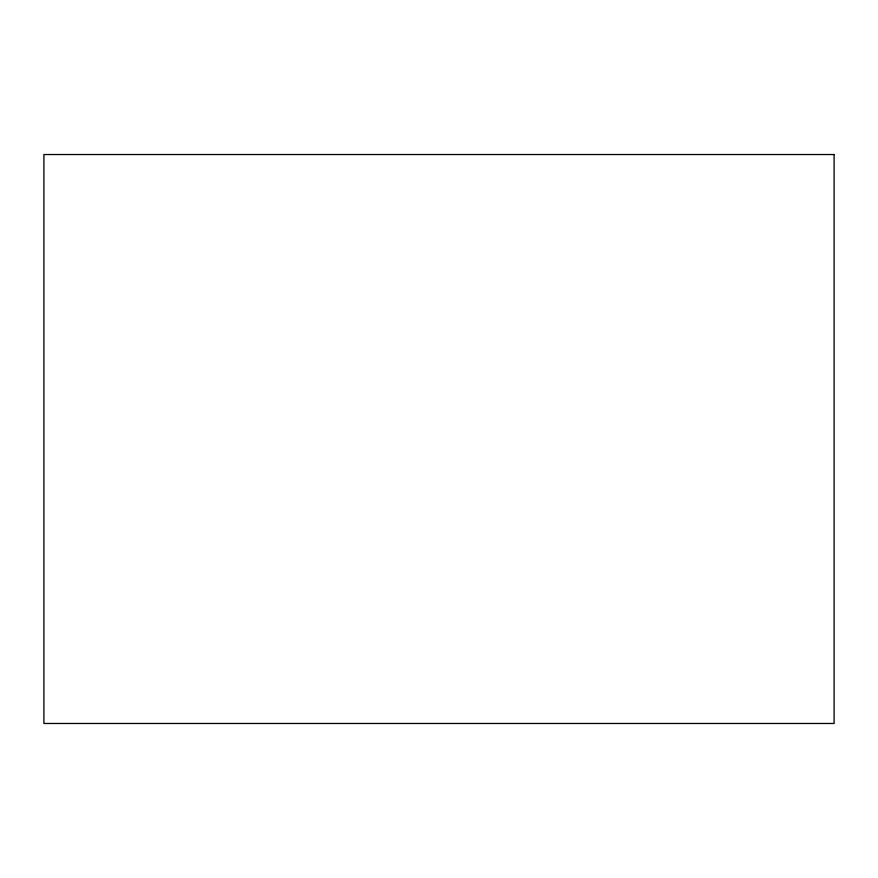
<?xml version="1.0" encoding="UTF-8"?>
<svg xmlns="http://www.w3.org/2000/svg" width="878" height="878" viewBox="0 0 878 878"><rect width="100%" height="100%" fill="white"/><g stroke="black" fill="none" stroke-linecap="round" stroke-linejoin="round"><path stroke-width="1.32" d="M834.1 154.528L43.9 154.528L43.9 723.472L834.1 723.472L834.1 154.528"/></g></svg>
